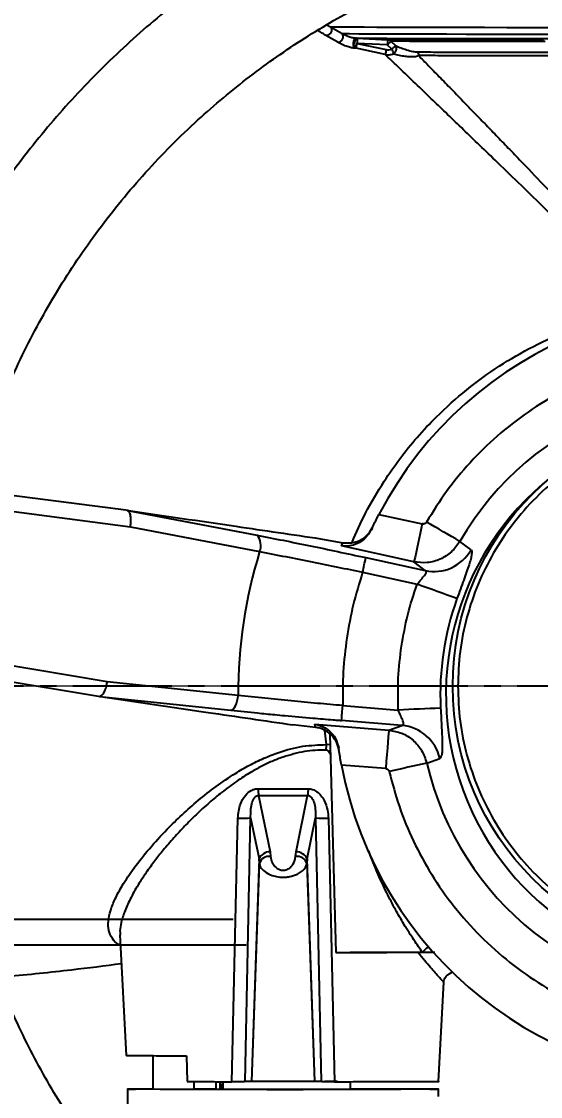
# Model space of a CAD drawing. Header units: millimetres. Extents: x 2063 to 4500, y 825 to 2548.
# Drawn here: x 3079 to 3179.2, y 1269.4 to 1477 of the extents above; entities that cross this region are included whole.
import ezdxf

# ---------------------------------------------------------------- set-up
doc = ezdxf.new("R2010")
doc.units = ezdxf.units.MM
doc.linetypes.add('CENTER2', pattern=[28.575, 19.05, -3.175, 3.175, -3.175])
doc.layers.add('2细线层', color=4, linetype='Continuous', lineweight=35)
doc.layers.add('AM_5', color=3, linetype='Continuous', lineweight=25)
doc.styles.add('SLDTEXTSTYLE1', font='txt.shx', dxfattribs={"width": 0.7, "bigfont": 'gbcbig.shx'})
doc.dimstyles.new('SLDDIMSTYLE12$0', dxfattribs={"dimtxt": 12, "dimasz": 10, "dimexe": 0, "dimexo": 0.0625, "dimgap": 0.875, "dimtad": 1, "dimdec": 1, "dimlfac": 1.8, "dimrnd": 1e-09, "dimzin": 12, "dimdsep": 46, "dimtxsty": 'SLDTEXTSTYLE1', "dimcen": 0.09, "dimdle": 8.16, "dimclrd": 3, "dimclre": 3, "dimadec": 0, "dimazin": 3, "dimtfac": 1, "dimtdec": 1, "dimtofl": 0, "dimtmove": 0, "dimatfit": 3, "dimfxl": 0, "dimfrac": 2, "dimtolj": 1, "dimlwd": 5, "dimlwe": 5, "dimarcsym": 0})

# ---------------------------------------------------------------- blocks, each defined once
blk = doc.blocks.new('*U44')
at = {"layer": '2细线层', "color": 0, "linetype": 'CENTER2', "lineweight": -3, "transparency": 16777216}
blk.add_line((0, 21), (0, 353.69), dxfattribs=at)
blk = doc.blocks.new('*D70')
at = {"layer": 'AM_5', "color": 3, "lineweight": 5, "transparency": 16777216}
blk.add_line((3214.74, 1348.16), (3214.74, 1165.07), dxfattribs=at)
at = {"layer": 'AM_5', "color": 3, "linetype": 'Continuous', "lineweight": 5, "transparency": 16777216}
for p, q in [((3037.5, 1274.37), (3037.5, 1165.07)), ((3204.74, 1165.07), (3047.5, 1165.07))]:
    blk.add_line(p, q, dxfattribs=at)
at = {"layer": 'AM_5', "color": 3, "transparency": 16777216}
for points in [[(3047.5, 1166.73), (3047.5, 1163.4), (3037.5, 1165.07)], [(3204.74, 1166.73), (3204.74, 1163.4), (3214.74, 1165.07)]]:
    blk.add_solid(points, dxfattribs=at)
at = {"layer": 'Defpoints', "color": 0, "transparency": 16777216}
for p in [(3214.74, 1348.23), (3037.5, 1274.43), (3037.5, 1165.07)]:
    blk.add_point(p, dxfattribs=at)
at = {"layer": 'AM_5', "color": 0, "transparency": 16777216, "insert": (3126.12, 1171.94), "char_height": 12, "attachment_point": 5, "rotation": 360, "style": 'SLDTEXTSTYLE1'}
blk.add_mtext('\\A1;178', dxfattribs=at)
blk = doc.blocks.new('*D51')
at = {"layer": 'AM_5', "color": 3, "linetype": 'Continuous', "lineweight": 5, "transparency": 16777216}
for p, q in [((3214.66, 1348.67), (2890.28, 1348.67)), ((2890.28, 1241.22), (2890.28, 1338.67))]:
    blk.add_line(p, q, dxfattribs=at)
at = {"layer": 'AM_5', "color": 3, "lineweight": 5, "transparency": 16777216}
blk.add_line((2921.52, 1231.22), (2890.28, 1231.22), dxfattribs=at)
at = {"layer": 'AM_5', "color": 3, "transparency": 16777216}
for points in [[(2888.61, 1338.67), (2891.94, 1338.67), (2890.28, 1348.67)], [(2888.61, 1241.22), (2891.94, 1241.22), (2890.28, 1231.22)]]:
    blk.add_solid(points, dxfattribs=at)
at = {"layer": 'Defpoints', "color": 0, "transparency": 16777216}
for p in [(2890.28, 1348.67), (3214.72, 1348.67), (2921.59, 1231.22)]:
    blk.add_point(p, dxfattribs=at)
at = {"layer": 'AM_5', "color": 0, "transparency": 16777216, "insert": (2883.4, 1289.94), "char_height": 12, "attachment_point": 5, "rotation": 90, "style": 'SLDTEXTSTYLE1'}
blk.add_mtext('\\A1;115', dxfattribs=at)

msp = doc.modelspace()

# ---------------------------------------------------------------- linework, layer by layer
at = {"color": 7, "linetype": 'Continuous', "lineweight": 25}
for p, q in [((3137.913, 1476.415), (3138.618, 1476.024)), ((3140.046, 1473.041), (3137.734, 1474.347)), ((3138.618, 1476.024), (3140.925, 1474.707)), ((3143.585, 1473.828), (3143.817, 1473.815)), ((3149.609, 1472.525), (3143.767, 1472.818)), ((3143.767, 1472.818), (3149.397, 1471.625)), ((3143.817, 1473.815), (3149.658, 1473.521)), ((3150.495, 1471.68), (3149.609, 1472.525)), ((3150.283, 1473.23), (3151.169, 1472.385)), ((3143.569, 1471.863), (3143.338, 1471.877)), ((3149.191, 1470.673), (3143.569, 1471.863)), ((3099.646, 1382.607), (3074.061, 1385.907)), ((3066.193, 1383.867), (3100.025, 1379.465)), ((3099.443, 1382.622), (3124.467, 1377.826)), ((3147.995, 1381.846), (3156.36, 1380.01)), ((3100.025, 1379.465), (3124.969, 1374.657)), ((3146.143, 1378.342), (3146.701, 1379.256)), ((3146.701, 1379.256), (3146.541, 1378.901)), ((3136.724, 1377.16), (3141.042, 1376.369)), ((3165.764, 1374.981), (3163.607, 1376.632)), ((3140.766, 1375.754), (3141.042, 1376.369)), ((3154.755, 1372.683), (3140.766, 1375.754)), ((3145.467, 1373.496), (3156.896, 1370.987)), ((3156.896, 1370.987), (3154.755, 1372.683)), ((3144.848, 1370.672), (3155.356, 1368.365)), ((3095.556, 1349.545), (3061.904, 1355.158)), ((3068.838, 1350.935), (3094.277, 1346.662)), ((3120.824, 1346.901), (3095.556, 1349.545)), ((3162.221, 1348.808), (3162.221, 1348.8)), ((3094.079, 1346.705), (3119.419, 1344.027)), ((3141.002, 1344.921), (3151.726, 1344.057)), ((3135.716, 1340.721), (3131.356, 1341.215)), ((3135.625, 1341.345), (3149.903, 1340.194)), ((3135.716, 1340.721), (3135.625, 1341.345)), ((3152.434, 1341.11), (3140.771, 1342.051)), ((3137.861, 1337.383), (3137.535, 1340.093)), ((3138.541, 1339.401), (3139.645, 1297.237)), ((3149.903, 1340.194), (3152.434, 1341.11)), ((3138.595, 1337.366), (3137.861, 1337.383)), ((3140.286, 1336.315), (3140.02, 1337.352)), ((3149.301, 1332.748), (3140.763, 1333.436)), ((3157.215, 1333.833), (3159.748, 1334.702)), ((3124.765, 1327.57), (3126.98, 1316.67)), ((3132.011, 1316.67), (3134.226, 1327.57)), ((3119.572, 1272.291), (3120.758, 1323.212)), ((3122.173, 1272.294), (3123.232, 1323.25)), ((3123.232, 1323.25), (3124.874, 1315.323)), ((3134.118, 1315.323), (3135.759, 1323.25)), ((3135.759, 1323.25), (3136.818, 1272.294)), ((3138.233, 1323.212), (3139.419, 1272.291)), ((3126.98, 1316.67), (3127.085, 1315.783)), ((3131.907, 1315.783), (3132.011, 1316.67)), ((3124.874, 1315.323), (3123.384, 1272.305)), ((3123.463, 1272.306), (3124.924, 1314.436)), ((3124.924, 1314.436), (3124.874, 1315.323)), ((3134.118, 1315.323), (3134.067, 1314.436)), ((3134.067, 1314.436), (3135.529, 1272.306)), ((3135.607, 1272.305), (3134.118, 1315.323)), ((3070.546, 1303.666), (3119.853, 1303.666)), ((3098.014, 1300.632), (3099.234, 1277.352)), ((3159.496, 1272.352), (3160.499, 1291.497)), ((3104.348, 1277.439), (3104.348, 1270.839)), ((3110.838, 1277.301), (3110.988, 1272.301)), ((3099.496, 1270.852), (3099.496, 1266.597)), ((3112.348, 1270.839), (3112.348, 1272.299)), ((3116.496, 1272.352), (3116.496, 1270.852)), ((3116.496, 1270.852), (3116.555, 1270.849)), ((3116.555, 1270.849), (3116.555, 1272.349)), ((3117.271, 1272.35), (3117.271, 1270.839)), ((3117.864, 1272.339), (3117.864, 1270.839)), ((3123.384, 1272.305), (3122.173, 1272.294)), ((3123.463, 1272.306), (3123.384, 1272.305)), ((3135.607, 1272.305), (3135.529, 1272.306)), ((3136.818, 1272.294), (3135.607, 1272.305)), ((3140.013, 1272.352), (3137.568, 1272.351)), ((3142.496, 1270.852), (3142.496, 1272.352)), ((3159.496, 1269.429), (3159.496, 1270.852))]:
    msp.add_line(p, q, dxfattribs=at)
at = {"color": 8, "linetype": 'Continuous', "lineweight": 25}
msp.add_line((3122.39, 1298.666), (3072.149, 1298.666), dxfattribs=at)
at = {"color": 7, "linetype": 'Continuous', "lineweight": 25, "flags": 128}
for points in [[(3138.618, 1476.024), (3139.733, 1476.013), (3141.195, 1476.002), (3142.997, 1475.992), (3145.13, 1475.982), (3147.586, 1475.972), (3150.352, 1475.962), (3153.416, 1475.953), (3156.763, 1475.944), (3160.378, 1475.936), (3164.244, 1475.929), (3168.343, 1475.922), (3172.657, 1475.915), (3177.165, 1475.909), (3181.845, 1475.904)], [(3140.925, 1474.707), (3142.34, 1474.697), (3144.089, 1474.687), (3146.163, 1474.676), (3148.555, 1474.667), (3151.251, 1474.657), (3154.24, 1474.648), (3157.508, 1474.64), (3161.04, 1474.632), (3164.819, 1474.624), (3168.828, 1474.617), (3173.049, 1474.611), (3177.461, 1474.605), (3182.045, 1474.6)], [(3143.817, 1473.815), (3143.724, 1473.801), (3143.632, 1473.757), (3143.544, 1473.683), (3143.464, 1473.582), (3143.393, 1473.456), (3143.334, 1473.31), (3143.288, 1473.148), (3143.258, 1472.976)], [(3143.585, 1473.828), (3145.213, 1473.817), (3147.185, 1473.807), (3149.491, 1473.797), (3152.119, 1473.788), (3155.057, 1473.778), (3158.29, 1473.77), (3161.802, 1473.761), (3165.576, 1473.754), (3169.592, 1473.747), (3173.831, 1473.74), (3178.272, 1473.734), (3182.893, 1473.729)], [(3149.658, 1473.521), (3151.32, 1473.512), (3153.316, 1473.502), (3155.636, 1473.493), (3158.268, 1473.484), (3161.197, 1473.475), (3164.409, 1473.467), (3167.886, 1473.459), (3171.61, 1473.452), (3175.561, 1473.446), (3179.718, 1473.44)], [(3180.053, 1473.15), (3175.936, 1473.156), (3172.023, 1473.162), (3168.335, 1473.169), (3164.891, 1473.176), (3161.71, 1473.184), (3158.809, 1473.193), (3156.203, 1473.202), (3153.905, 1473.211), (3151.928, 1473.221), (3150.283, 1473.23)], [(3119.419, 1344.027), (3119.65, 1344.092), (3119.881, 1344.263), (3120.104, 1344.532), (3120.31, 1344.889), (3120.491, 1345.322), (3120.64, 1345.814), (3120.752, 1346.347), (3120.824, 1346.901)], [(3149.903, 1340.194), (3149.885, 1339.98), (3149.847, 1339.508), (3149.789, 1338.795), (3149.714, 1337.867), (3149.624, 1336.756), (3149.523, 1335.502), (3149.414, 1334.15), (3149.301, 1332.748)], [(3124.679, 1328.878), (3125.878, 1328.878), (3127.081, 1328.877), (3128.287, 1328.877), (3129.495, 1328.877), (3130.704, 1328.877), (3131.91, 1328.877), (3133.113, 1328.878), (3134.312, 1328.878)], [(3124.765, 1327.57), (3125.942, 1327.569), (3127.124, 1327.569), (3128.309, 1327.569), (3129.495, 1327.569), (3130.682, 1327.569), (3131.867, 1327.569), (3133.049, 1327.569), (3134.226, 1327.57)], [(3142.496, 1270.909), (3143.324, 1270.908), (3146.122, 1270.905), (3148.724, 1270.901), (3151.101, 1270.896), (3153.225, 1270.891), (3155.07, 1270.885), (3156.616, 1270.879), (3157.844, 1270.873), (3158.739, 1270.866), (3159.291, 1270.859), (3159.495, 1270.852), (3159.346, 1270.845), (3158.848, 1270.838), (3158.005, 1270.832), (3156.828, 1270.825), (3155.331, 1270.819), (3153.53, 1270.813), (3151.448, 1270.808), (3149.109, 1270.803), (3146.54, 1270.799), (3143.77, 1270.795), (3140.834, 1270.792), (3137.764, 1270.79), (3134.598, 1270.788), (3131.372, 1270.788), (3128.124, 1270.787), (3124.892, 1270.788), (3121.713, 1270.79), (3118.626, 1270.792), (3115.667, 1270.795), (3112.87, 1270.798), (3110.267, 1270.802), (3107.89, 1270.807), (3105.767, 1270.812), (3103.921, 1270.818), (3102.375, 1270.824), (3101.148, 1270.831), (3100.252, 1270.837), (3099.7, 1270.844), (3099.497, 1270.851), (3099.645, 1270.858), (3100.144, 1270.865), (3100.986, 1270.872), (3102.163, 1270.878), (3103.661, 1270.884), (3104.348, 1270.887)], [(3112.348, 1270.904), (3112.452, 1270.904), (3115.221, 1270.908), (3116.496, 1270.909)], [(3116.555, 1270.849), (3115.986, 1270.848), (3115.61, 1270.846), (3115.462, 1270.845), (3115.557, 1270.843), (3115.887, 1270.842), (3116.418, 1270.84), (3117.099, 1270.839), (3117.864, 1270.839)], [(3128.915, 1270.812), (3127.875, 1270.811), (3127.052, 1270.809), (3126.535, 1270.807), (3126.381, 1270.804), (3126.606, 1270.802), (3127.186, 1270.8), (3128.057, 1270.798), (3129.127, 1270.797), (3130.277, 1270.797), (3131.385, 1270.798), (3132.329, 1270.799), (3133.008, 1270.801), (3133.348, 1270.804), (3133.312, 1270.806), (3132.904, 1270.808), (3132.168, 1270.81), (3131.185, 1270.811), (3130.059, 1270.812), (3128.915, 1270.812)], [(3142.496, 1270.854), (3143.005, 1270.855), (3143.382, 1270.857), (3143.529, 1270.858), (3143.434, 1270.86), (3143.105, 1270.862), (3142.574, 1270.863), (3142.496, 1270.863)], [(3147.773, 1270.836), (3146.732, 1270.835), (3145.909, 1270.833), (3145.393, 1270.831), (3145.239, 1270.829), (3145.464, 1270.826), (3146.044, 1270.824), (3146.915, 1270.822), (3147.984, 1270.821), (3149.135, 1270.821), (3150.243, 1270.822), (3151.187, 1270.823), (3151.866, 1270.825), (3152.206, 1270.828), (3152.17, 1270.83), (3151.762, 1270.833), (3151.026, 1270.834), (3150.042, 1270.836), (3148.917, 1270.836), (3147.773, 1270.836)]]:
    msp.add_lwpolyline(points, dxfattribs=at)
at = {"color": 7, "linetype": 'Continuous', "lineweight": 25}
msp.add_circle((3214.721, 1348.666), 52.5, dxfattribs=at)
for centre, radius, start, end in [((3140.035, 1474.112), 1.071, 270.60321, 33.8212), ((3144.423, 1472.702), 1.197, 166.77793, 224.49537), ((3149.604, 1472.59), 0.933, 43.34923, 86.65686), ((4019.692, 1282.819), 890.541, 167.759661, 167.822332), ((3214.495, 1347.166), 75, 70.55137, 152.45778), ((3214.496, 1347.155), 58.81, 73.09221, 149.91815), ((3214.495, 1347.075), 53.574, 128.26934, 351.50515), ((7816.388, 355.541), 4771.31, 167.60122, 167.691294), ((2476.359, 201.979), 1360.927, 59.669618, 59.98259), ((3122.135, 1375.832), 3.068, 337.4808, 40.53113), ((3214.495, 1347.098), 93.672, 162.88971, 180.12059), ((3158.578, 1379.094), 8.28, 258.27823, 330.21456), ((1350.622, 1765.538), 1837.163, 347.588415, 347.678588), ((2690.965, 71.469), 1377.533, 69.958184, 70.298612), ((3214.495, 1347.092), 54.664, 160.22854, 182.782), ((-1790.417, 1740.965), 4947.297, 355.375054, 355.408407), ((3216.309, 49.684), 1295.983, 92.494846, 92.856436), ((3151.679, 1332.87), 8.275, 12.79006, 84.76479), ((3214.495, 1347.166), 75, 190.54851, 272.46086), ((3424.63, 157.954), 1205.904, 102.812128, 103.164856), ((3214.496, 1347.155), 58.809, 193.09228, 269.91829), ((3134.704, 1328.874), 10.025, 179.97591, 187.47448), ((3121.748, 1339.357), 16.174, 266.49111, 275.26667), ((3137.243, 1339.356), 16.174, 264.73329, 273.50893), ((3126.924, 1314.436), 2.234, 88.57245, 156.60531), ((3132.067, 1314.436), 2.234, 23.39428, 91.42772), ((3126.77, 1313.882), 1.927, 80.59454, 163.29737), ((3132.221, 1313.882), 1.927, 16.70211, 99.40565), ((3128.737, 4133.876), 2863.057, 269.782405, 270.275337)]:
    msp.add_arc(centre, radius, start, end, dxfattribs=at)
for points, knots in [([(3214.929, 1517.398), (3212.368, 1517.373), (3208.788, 1517.338), (3203.519, 1517.059), (3199.054, 1516.724), (3193.738, 1516.158), (3188.169, 1515.385), (3182.356, 1514.375), (3176.384, 1513.119), (3170.308, 1511.608), (3164.17, 1509.837), (3158.005, 1507.803), (3151.842, 1505.504), (3145.705, 1502.939), (3139.617, 1500.108), (3133.597, 1497.014), (3127.664, 1493.66), (3121.835, 1490.048), (3116.125, 1486.182), (3110.55, 1482.068), (3105.123, 1477.711), (3099.857, 1473.116), (3094.766, 1468.292), (3089.861, 1463.244), (3085.154, 1457.981), (3080.656, 1452.511), (3076.378, 1446.843), (3072.329, 1440.986), (3068.52, 1434.949), (3064.958, 1428.743), (3061.653, 1422.379), (3058.612, 1415.866), (3055.843, 1409.217), (3053.352, 1402.443), (3051.147, 1395.555), (3049.232, 1388.566), (3047.614, 1381.489), (3046.296, 1374.335), (3045.283, 1367.118), (3044.579, 1359.851), (3044.186, 1352.547), (3044.107, 1345.219), (3044.344, 1337.881), (3044.898, 1330.546), (3045.77, 1323.228), (3046.96, 1315.941), (3048.469, 1308.699), (3050.294, 1301.514), (3052.434, 1294.401), (3054.888, 1287.374), (3057.653, 1280.445), (3060.725, 1273.629), (3064.103, 1266.938), (3067.78, 1260.386), (3071.754, 1253.986), (3076.019, 1247.751), (3080.57, 1241.693), (3085.402, 1235.824), (3090.509, 1230.158), (3095.886, 1224.705), (3101.332, 1219.658), (3106.806, 1215.006), (3112.264, 1210.736), (3117.889, 1206.694), (3123.67, 1202.885), (3129.598, 1199.317), (3135.66, 1195.995), (3141.846, 1192.925), (3148.143, 1190.112), (3154.536, 1187.56), (3161.011, 1185.274), (3167.549, 1183.257), (3174.124, 1181.515), (3180.697, 1180.05), (3187.191, 1178.868), (3193.48, 1177.971), (3199.004, 1177.388), (3203.887, 1177.02), (3208.711, 1176.78), (3214.685, 1176.663), (3220.202, 1176.774), (3225.471, 1177.045), (3229.936, 1177.383), (3235.252, 1177.948), (3240.821, 1178.721), (3246.634, 1179.731), (3252.605, 1180.987), (3258.681, 1182.498), (3264.819, 1184.269), (3270.985, 1186.303), (3277.148, 1188.602), (3283.285, 1191.168), (3289.373, 1193.998), (3295.393, 1197.092), (3301.325, 1200.446), (3307.155, 1204.059), (3312.864, 1207.924), (3318.44, 1212.038), (3323.867, 1216.396), (3329.133, 1220.99), (3334.224, 1225.814), (3339.129, 1230.862), (3343.836, 1236.125), (3348.334, 1241.595), (3352.612, 1247.263), (3356.661, 1253.12), (3360.47, 1259.157), (3364.032, 1265.363), (3367.337, 1271.728), (3370.38, 1278.24), (3373.141, 1284.891), (3375.479, 1291.173), (3376.757, 1295.278), (3377.32, 1297.087)], [0, 0, 0, 0, 0.01020738, 0.01427401, 0.02103699, 0.02805607, 0.03558666, 0.0434511, 0.05157826, 0.05991132, 0.06840986, 0.07704394, 0.08579098, 0.09463359, 0.10355821, 0.11255405, 0.12161242, 0.13072624, 0.1398897, 0.14909794, 0.15834689, 0.16763314, 0.17695375, 0.18630622, 0.19568842, 0.20509849, 0.21453484, 0.22399606, 0.23348097, 0.24298851, 0.25251779, 0.26206801, 0.27163852, 0.28122873, 0.29083816, 0.30046642, 0.31011319, 0.31977821, 0.32946132, 0.33916239, 0.34888138, 0.35861831, 0.36837328, 0.37814642, 0.38793798, 0.39774825, 0.40757761, 0.41742653, 0.42729557, 0.4371854, 0.4470968, 0.45703069, 0.46698816, 0.47697044, 0.48697902, 0.49701559, 0.50708218, 0.51718117, 0.52731537, 0.53748817, 0.54770366, 0.5569145, 0.56612256, 0.57532659, 0.5845258, 0.59371913, 0.60290519, 0.61208206, 0.62124705, 0.63039624, 0.63952364, 0.64861966, 0.65766788, 0.66663751, 0.67546331, 0.68397889, 0.69196332, 0.69760555, 0.70350123, 0.71121989, 0.72142727, 0.72549391, 0.73225688, 0.73927596, 0.74680655, 0.754671, 0.76279816, 0.77113122, 0.77962976, 0.78826384, 0.79701087, 0.80585349, 0.81477811, 0.82377394, 0.83283231, 0.84194614, 0.85110959, 0.86031783, 0.86956679, 0.87885303, 0.88817364, 0.89752611, 0.90690831, 0.91631839, 0.92575473, 0.93521596, 0.94470086, 0.95420841, 0.96373768, 0.97328791, 0.98285841, 0.99244862, 1, 1, 1, 1]), ([(3070.198, 1389.126), (3070.499, 1390.188), (3071.435, 1393.492), (3073.342, 1398.944), (3075.901, 1405.471), (3078.785, 1411.883), (3081.971, 1418.171), (3085.459, 1424.319), (3089.243, 1430.315), (3093.32, 1436.144), (3097.683, 1441.793), (3102.327, 1447.249), (3107.246, 1452.498), (3112.255, 1457.355), (3117.31, 1461.826), (3122.368, 1465.925), (3127.596, 1469.798), (3132.984, 1473.44), (3138.52, 1476.843), (3144.192, 1480.001), (3149.989, 1482.909), (3155.897, 1485.559), (3161.901, 1487.948), (3167.983, 1490.071), (3174.123, 1491.923), (3180.29, 1493.501), (3186.434, 1494.8), (3192.443, 1495.812), (3198.01, 1496.523), (3202.856, 1496.969), (3207.325, 1497.246), (3211.23, 1497.384), (3213.829, 1497.394), (3214.878, 1497.398)], [0, 0, 0, 0, 0.0170783, 0.0531439, 0.089298, 0.1255445, 0.1618882, 0.1983346, 0.2348901, 0.2715626, 0.3083611, 0.3452967, 0.3823824, 0.4196345, 0.4532144, 0.4867833, 0.5203362, 0.5538698, 0.5873798, 0.6208602, 0.654303, 0.6876965, 0.7210233, 0.7542563, 0.7873511, 0.8202281, 0.8527303, 0.8844984, 0.9144909, 0.939551, 0.9597807, 0.9837802, 1, 1, 1, 1]), ([(3137.734, 1474.347), (3137.413, 1474.541), (3136.736, 1474.949), (3136.378, 1475.216), (3136.19, 1475.356)], [0, 0, 0, 0, 0.4730459, 1, 1, 1, 1]), ([(3138.618, 1476.024), (3138.677, 1475.944), (3138.795, 1475.783), (3138.858, 1475.477), (3138.833, 1475.175), (3138.73, 1474.899), (3138.561, 1474.658), (3138.325, 1474.465), (3138.035, 1474.342), (3137.834, 1474.345), (3137.734, 1474.347)], [0, 0, 0, 0, 0.1309063, 0.2619929, 0.3866448, 0.5, 0.6133552, 0.7380071, 0.8690937, 1, 1, 1, 1]), ([(3140.925, 1474.707), (3141.249, 1474.552), (3141.729, 1474.322), (3142.523, 1474.04), (3142.966, 1473.925), (3143.191, 1473.877), (3143.406, 1473.842), (3143.525, 1473.833), (3143.585, 1473.828)], [0, 0, 0, 0, 0.5236381, 0.7728513, 0.8382965, 0.8951254, 0.9473597, 1, 1, 1, 1]), ([(3143.338, 1471.877), (3143.229, 1471.887), (3143.005, 1471.906), (3142.651, 1471.974), (3142.264, 1472.073), (3141.672, 1472.262), (3140.85, 1472.606), (3140.345, 1472.879), (3140.046, 1473.041)], [0, 0, 0, 0, 0.08106844, 0.16606206, 0.23660461, 0.35363947, 0.61813142, 1, 1, 1, 1]), ([(3143.585, 1473.828), (3143.519, 1473.816), (3143.388, 1473.793), (3143.213, 1473.589), (3143.088, 1473.309), (3143.021, 1472.992), (3143.006, 1472.659), (3143.052, 1472.325), (3143.165, 1472.03), (3143.28, 1471.928), (3143.338, 1471.877)], [0, 0, 0, 0, 0.1314004, 0.2639809, 0.3888882, 0.4999598, 0.6110823, 0.7360266, 0.8686184, 1, 1, 1, 1]), ([(3143.569, 1471.863), (3143.576, 1471.898), (3143.591, 1471.969), (3143.639, 1472.2), (3143.7, 1472.495), (3143.745, 1472.713), (3143.767, 1472.818)], [0, 0, 0, 0, 0.24287013, 0.50000283, 0.76025324, 1, 1, 1, 1]), ([(3143.817, 1473.815), (3143.816, 1473.8), (3143.815, 1473.777), (3143.809, 1473.652), (3143.802, 1473.521), (3143.794, 1473.362), (3143.782, 1473.131), (3143.773, 1472.943), (3143.767, 1472.818)], [0, 0, 0, 0, 0.23965822, 0.36849094, 0.50000227, 0.63793753, 0.76034178, 1, 1, 1, 1]), ([(3149.658, 1473.521), (3149.658, 1473.507), (3149.657, 1473.484), (3149.65, 1473.359), (3149.642, 1473.191), (3149.628, 1472.911), (3149.615, 1472.653), (3149.609, 1472.525)], [0, 0, 0, 0, 0.2399429, 0.3689253, 0.5005939, 0.7534844, 1, 1, 1, 1]), ([(3149.609, 1472.525), (3149.684, 1472.604), (3149.84, 1472.768), (3150.049, 1472.987), (3150.212, 1473.157), (3150.26, 1473.206), (3150.283, 1473.23)], [0, 0, 0, 0, 0.2426762, 0.5000001, 0.7573239, 1, 1, 1, 1]), ([(3151.169, 1472.385), (3151.145, 1472.361), (3151.097, 1472.311), (3150.939, 1472.145), (3150.733, 1471.929), (3150.577, 1471.766), (3150.495, 1471.68)], [0, 0, 0, 0, 0.2433983, 0.4999008, 0.7381386, 1, 1, 1, 1]), ([(3151.169, 1472.385), (3151.544, 1472.231), (3152.255, 1471.94), (3153.382, 1471.559), (3154.452, 1471.253), (3155.103, 1471.192), (3155.388, 1471.166)], [0, 0, 0, 0, 0.2648616, 0.5022105, 0.7825406, 1, 1, 1, 1]), ([(3149.191, 1470.673), (3149.442, 1470.641), (3149.984, 1470.573), (3150.512, 1470.723), (3150.794, 1470.803)], [0, 0, 0, 0, 0.4646839, 1, 1, 1, 1]), ([(3199.38, 1421.666), (3197.873, 1423.193), (3194.478, 1426.631), (3189.511, 1431.575), (3184.399, 1436.621), (3179.608, 1441.317), (3174.895, 1445.911), (3170.722, 1449.961), (3167.081, 1453.483), (3163.881, 1456.571), (3160.886, 1459.455), (3157.716, 1462.502), (3154.562, 1465.528), (3151.518, 1468.445), (3149.964, 1469.932), (3149.191, 1470.673)], [0, 0, 0, 0, 0.0757261, 0.1705564, 0.2505295, 0.3365418, 0.4190948, 0.5009329, 0.5653066, 0.6262108, 0.6902275, 0.7512636, 0.8351247, 0.9178678, 1, 1, 1, 1]), ([(3149.397, 1471.625), (3149.57, 1471.597), (3149.94, 1471.54), (3150.303, 1471.631), (3150.495, 1471.68)], [0, 0, 0, 0, 0.4698026, 1, 1, 1, 1]), ([(3150.495, 1471.68), (3150.528, 1471.585), (3150.591, 1471.4), (3150.677, 1471.145), (3150.75, 1470.932), (3150.78, 1470.846), (3150.794, 1470.803)], [0, 0, 0, 0, 0.2556808, 0.4940225, 0.7511304, 1, 1, 1, 1]), ([(3150.794, 1470.803), (3151.153, 1470.708), (3151.892, 1470.512), (3152.956, 1470.347), (3153.836, 1470.254), (3154.583, 1470.254), (3155.173, 1470.307), (3155.514, 1470.415), (3155.653, 1470.459)], [0, 0, 0, 0, 0.2114825, 0.4353578, 0.6177492, 0.7418177, 0.8952972, 1, 1, 1, 1]), ([(3155.388, 1471.166), (3156.753, 1471.16), (3159.483, 1471.149), (3164.89, 1471.134), (3171.137, 1471.12), (3178.209, 1471.109), (3185.947, 1471.099), (3194.215, 1471.092), (3202.859, 1471.087), (3211.718, 1471.085), (3220.629, 1471.086), (3229.426, 1471.089), (3237.947, 1471.095), (3246.032, 1471.103), (3253.538, 1471.113), (3260.301, 1471.125), (3266.291, 1471.139), (3269.458, 1471.15), (3271.041, 1471.155)], [0, 0, 0, 0, 0.0625, 0.125, 0.1875, 0.25, 0.3125001, 0.3750001, 0.4375001, 0.5000001, 0.5625001, 0.6250001, 0.6875001, 0.75, 0.8125, 0.875, 0.9375, 1, 1, 1, 1]), ([(3155.653, 1470.459), (3156.259, 1469.837), (3157.492, 1468.572), (3159.618, 1466.388), (3161.979, 1463.959), (3164.321, 1461.546), (3166.569, 1459.225), (3168.674, 1457.048), (3170.909, 1454.733), (3173.272, 1452.28), (3176.407, 1449.018), (3180.432, 1444.813), (3185.376, 1439.618), (3190.5, 1434.186), (3195.678, 1428.649), (3199.132, 1424.882), (3200.859, 1422.999)], [0, 0, 0, 0, 0.0587619, 0.1195893, 0.1826048, 0.2479184, 0.2950662, 0.3436664, 0.3937468, 0.445333, 0.4984481, 0.5944053, 0.6958661, 0.7979742, 0.8989913, 1, 1, 1, 1]), ([(3148.987, 1388.251), (3149.977, 1389.711), (3151.977, 1392.661), (3155.367, 1396.802), (3159.622, 1401.346), (3164.869, 1406.031), (3171.149, 1410.577), (3177.785, 1414.432), (3184.725, 1417.577), (3191.921, 1420.075), (3196.891, 1421.136), (3199.38, 1421.666)], [0, 0, 0, 0, 0.0810679, 0.1637641, 0.2484006, 0.3731554, 0.4979796, 0.6226942, 0.7483588, 0.8739858, 1, 1, 1, 1]), ([(3233.759, 1410.542), (3231.495, 1411.155), (3226.917, 1412.395), (3219.771, 1413.319), (3212.404, 1413.514), (3204.915, 1412.855), (3197.443, 1411.325), (3190.16, 1408.932), (3183.202, 1405.714), (3176.694, 1401.736), (3170.769, 1397.109), (3165.515, 1391.941), (3160.92, 1386.391), (3158.418, 1382.361), (3157.18, 1380.369)], [0, 0, 0, 0, 0.079193, 0.1601594, 0.2427828, 0.3278545, 0.4136411, 0.5, 0.5863536, 0.6721403, 0.7572171, 0.8398354, 0.9208043, 1, 1, 1, 1]), ([(3142.793, 1376.437), (3143.62, 1378.342), (3145.4, 1382.437), (3147.737, 1386.225), (3148.987, 1388.251)], [0, 0, 0, 0, 0.46501253, 1, 1, 1, 1]), ([(3099.443, 1382.622), (3099.438, 1382.624), (3099.424, 1382.63), (3099.441, 1382.633), (3099.511, 1382.627), (3099.594, 1382.615), (3099.646, 1382.607)], [0, 0, 0, 0, 0.1147934, 0.2642503, 0.5426543, 1, 1, 1, 1]), ([(3100.025, 1379.465), (3100.032, 1379.503), (3100.051, 1379.612), (3100.105, 1379.98), (3100.159, 1380.675), (3100.104, 1381.425), (3099.963, 1381.967), (3099.773, 1382.401), (3099.573, 1382.535), (3099.443, 1382.622)], [0, 0, 0, 0, 0.0260714, 0.0753362, 0.2510277, 0.500322, 0.6321631, 0.7609986, 1, 1, 1, 1]), ([(3099.646, 1382.607), (3106.547, 1381.594), (3118.871, 1379.783), (3131.269, 1377.962), (3136.724, 1377.16)], [0, 0, 0, 0, 0.5600003, 1, 1, 1, 1]), ([(3146.541, 1378.901), (3146.901, 1379.657), (3147.363, 1380.626), (3147.881, 1381.627), (3147.995, 1381.846)], [0, 0, 0, 0, 0.7807887, 1, 1, 1, 1]), ([(3146.541, 1378.901), (3146.169, 1378.306), (3145.427, 1377.116), (3143.882, 1376.165), (3142.306, 1375.663), (3141.279, 1375.724), (3140.766, 1375.754)], [0, 0, 0, 0, 0.2499495, 0.4997482, 0.7494576, 1, 1, 1, 1]), ([(3157.18, 1380.369), (3157.134, 1380.303), (3157.041, 1380.172), (3156.833, 1380.045), (3156.598, 1379.98), (3156.439, 1380), (3156.36, 1380.01)], [0, 0, 0, 0, 0.25074157, 0.50062853, 0.74985024, 1, 1, 1, 1]), ([(3124.467, 1377.826), (3126.135, 1377.503), (3129.473, 1376.857), (3134.709, 1375.793), (3140.054, 1374.675), (3143.659, 1373.89), (3145.467, 1373.496)], [0, 0, 0, 0, 0.2492462, 0.4987214, 0.7485201, 1, 1, 1, 1]), ([(3141.042, 1376.369), (3141.795, 1376.327), (3143.19, 1376.25), (3145.015, 1377.105), (3145.82, 1377.987), (3146.143, 1378.342)], [0, 0, 0, 0, 0.413014, 0.7645313, 1, 1, 1, 1]), ([(3163.607, 1376.632), (3163.103, 1375.922), (3162.095, 1374.503), (3159.855, 1373.11), (3157.327, 1372.379), (3155.613, 1372.582), (3154.755, 1372.683)], [0, 0, 0, 0, 0.25036705, 0.50052482, 0.75010341, 1, 1, 1, 1]), ([(3124.969, 1374.657), (3126.647, 1374.341), (3129.94, 1373.719), (3135.013, 1372.714), (3139.974, 1371.703), (3143.246, 1371.011), (3144.848, 1370.672)], [0, 0, 0, 0, 0.2645644, 0.5194287, 0.7645782, 1, 1, 1, 1]), ([(3165.764, 1374.981), (3165.824, 1374.898), (3165.942, 1374.731), (3165.908, 1374.123), (3165.731, 1373.276), (3165.397, 1372.154), (3164.934, 1370.791), (3164.358, 1369.19), (3163.722, 1367.435), (3163.275, 1366.196), (3163.054, 1365.583)], [0, 0, 0, 0, 0.1262135, 0.2512855, 0.3774369, 0.5006266, 0.6257769, 0.7501083, 0.876543, 1, 1, 1, 1]), ([(3155.356, 1368.365), (3155.617, 1368.677), (3156.131, 1369.294), (3156.722, 1369.962), (3157.026, 1370.404), (3157.136, 1370.673), (3157.106, 1370.879), (3156.968, 1370.951), (3156.896, 1370.987)], [0, 0, 0, 0, 0.2616178, 0.5161546, 0.6376198, 0.7555299, 0.8740541, 1, 1, 1, 1]), ([(3094.079, 1346.705), (3094.228, 1346.749), (3094.459, 1346.817), (3094.767, 1347.174), (3095.06, 1347.649), (3095.331, 1348.349), (3095.482, 1349.029), (3095.538, 1349.396), (3095.551, 1349.506), (3095.556, 1349.545)], [0, 0, 0, 0, 0.2389954, 0.3678324, 0.4996781, 0.7489725, 0.9246806, 0.9739409, 1, 1, 1, 1]), ([(3214.112, 1196.709), (3211.712, 1196.746), (3208.353, 1196.798), (3203.411, 1197.102), (3199.221, 1197.459), (3194.234, 1198.05), (3189.013, 1198.85), (3183.567, 1199.887), (3177.979, 1201.171), (3172.3, 1202.71), (3166.571, 1204.508), (3160.828, 1206.568), (3155.097, 1208.892), (3149.405, 1211.48), (3143.773, 1214.33), (3138.222, 1217.44), (3132.769, 1220.806), (3127.431, 1224.426), (3122.225, 1228.292), (3117.166, 1232.401), (3112.268, 1236.745), (3107.545, 1241.318), (3103.009, 1246.111), (3098.673, 1251.117), (3094.549, 1256.326), (3090.646, 1261.73), (3086.977, 1267.317), (3083.551, 1273.078), (3080.376, 1279.002), (3077.463, 1285.077), (3074.818, 1291.292), (3072.45, 1297.634), (3070.365, 1304.091), (3068.57, 1310.65), (3067.07, 1317.299), (3065.872, 1324.023), (3064.975, 1330.808), (3064.4, 1337.642), (3064.125, 1343.709), (3064.177, 1347.493), (3064.198, 1348.986)], [0, 0, 0, 0, 0.0302952, 0.0423856, 0.0624901, 0.08336, 0.1057536, 0.1291426, 0.1533151, 0.1781023, 0.2033838, 0.2290707, 0.2550958, 0.2814075, 0.3079654, 0.3347376, 0.3616982, 0.3888263, 0.4161047, 0.4435189, 0.4710571, 0.4987089, 0.526466, 0.5543209, 0.5822674, 0.6103001, 0.6384144, 0.6666062, 0.6948723, 0.7232096, 0.7516156, 0.7800883, 0.8086258, 0.8372268, 0.86589, 0.8946146, 0.9234, 0.9522458, 0.9811519, 1, 1, 1, 1]), ([(3094.277, 1346.662), (3094.239, 1346.668), (3094.162, 1346.679), (3094.086, 1346.693), (3094.061, 1346.701), (3094.065, 1346.704), (3094.076, 1346.705), (3094.079, 1346.705)], [0, 0, 0, 0, 0.3325712, 0.6879646, 0.8313814, 0.949784, 1, 1, 1, 1]), ([(3094.277, 1346.662), (3101.179, 1345.648), (3113.503, 1343.838), (3125.901, 1342.016), (3131.356, 1341.215)], [0, 0, 0, 0, 0.5600002, 1, 1, 1, 1]), ([(3141.002, 1344.921), (3139.37, 1345.065), (3136.039, 1345.359), (3130.998, 1345.838), (3125.853, 1346.354), (3122.521, 1346.716), (3120.824, 1346.901)], [0, 0, 0, 0, 0.2354209, 0.48057, 0.7354347, 1, 1, 1, 1]), ([(3119.419, 1344.027), (3121.115, 1343.851), (3123.885, 1343.563), (3127.405, 1343.223), (3130.961, 1342.889), (3134.717, 1342.553), (3138.213, 1342.259), (3139.994, 1342.113), (3140.534, 1342.07), (3140.708, 1342.056), (3140.771, 1342.051)], [0, 0, 0, 0, 0.2501646, 0.4085572, 0.4987242, 0.7484853, 0.9263633, 0.9763214, 0.991455, 1, 1, 1, 1]), ([(3152.434, 1341.11), (3152.512, 1341.124), (3152.665, 1341.15), (3152.754, 1341.336), (3152.728, 1341.623), (3152.566, 1342.132), (3152.196, 1342.941), (3151.884, 1343.681), (3151.726, 1344.057)], [0, 0, 0, 0, 0.1251651, 0.2440023, 0.362149, 0.4834229, 0.7377951, 1, 1, 1, 1]), ([(3159.896, 1344.439), (3159.928, 1343.789), (3159.993, 1342.472), (3160.09, 1340.61), (3160.174, 1338.913), (3160.219, 1337.477), (3160.21, 1336.321), (3160.117, 1335.144), (3159.895, 1334.879), (3159.748, 1334.702)], [0, 0, 0, 0, 0.1235233, 0.2501507, 0.3747805, 0.5002123, 0.6235234, 0.7497125, 1, 1, 1, 1]), ([(3135.625, 1341.345), (3136.126, 1341.226), (3137.125, 1340.99), (3138.488, 1340.057), (3139.688, 1338.702), (3140.051, 1337.351), (3140.232, 1336.675)], [0, 0, 0, 0, 0.2505541, 0.5002593, 0.7500544, 1, 1, 1, 1]), ([(3140.02, 1337.352), (3139.777, 1337.852), (3139.293, 1338.848), (3138.051, 1339.941), (3136.819, 1340.54), (3136, 1340.674), (3135.716, 1340.721)], [0, 0, 0, 0, 0.270985, 0.540835, 0.8409557, 1, 1, 1, 1]), ([(3149.903, 1340.194), (3150.749, 1340.042), (3152.443, 1339.737), (3154.645, 1338.306), (3156.387, 1336.319), (3156.938, 1334.664), (3157.215, 1333.833)], [0, 0, 0, 0, 0.248705, 0.4981896, 0.7483774, 1, 1, 1, 1]), ([(3098.119, 1298.616), (3098.003, 1298.667), (3097.263, 1298.996), (3096.467, 1299.935), (3095.774, 1301.436), (3095.706, 1303.271), (3096.145, 1305.337), (3097.055, 1307.631), (3098.524, 1310.361), (3100.681, 1313.588), (3103.598, 1317.259), (3106.748, 1320.715), (3109.955, 1323.856), (3113.11, 1326.646), (3116.539, 1329.346), (3119.853, 1331.608), (3122.952, 1333.409), (3125.743, 1334.786), (3129.169, 1336.131), (3133.256, 1337.235), (3136.349, 1337.335), (3137.861, 1337.383)], [0, 0, 0, 0, 0.0100416, 0.064236, 0.1195298, 0.1741679, 0.228913, 0.2826087, 0.3380664, 0.4101543, 0.4835122, 0.5567196, 0.6114301, 0.6666193, 0.7218901, 0.7770202, 0.8146224, 0.8517607, 0.888283, 0.9454016, 1, 1, 1, 1]), ([(3137.861, 1337.383), (3137.833, 1337.222), (3137.777, 1336.9), (3137.756, 1336.526), (3137.746, 1336.34)], [0, 0, 0, 0, 0.4999997, 1, 1, 1, 1]), ([(3129.496, 1334.987), (3128.778, 1334.72), (3127.334, 1334.182), (3125.238, 1333.168), (3123.42, 1332.158), (3121.839, 1331.178), (3120.461, 1330.258), (3119.045, 1329.243), (3117.286, 1327.896), (3115.125, 1326.095), (3112.735, 1323.907), (3110.452, 1321.625), (3108.333, 1319.335), (3106.425, 1317.103), (3104.647, 1314.858), (3103.1, 1312.733), (3101.531, 1310.36), (3100.104, 1307.886), (3098.918, 1305.325), (3098.247, 1303.174), (3097.976, 1301.606), (3098.033, 1300.862), (3098.053, 1300.6)], [0, 0, 0, 0, 0.037187, 0.0748717, 0.1136171, 0.1395892, 0.1672232, 0.1965337, 0.2275321, 0.2802476, 0.3421573, 0.3993351, 0.456228, 0.5175532, 0.5703857, 0.6300845, 0.6846035, 0.7613765, 0.8365978, 0.9113004, 0.9687005, 1, 1, 1, 1]), ([(3137.746, 1336.34), (3136.361, 1336.305), (3133.582, 1336.236), (3130.861, 1335.405), (3129.496, 1334.987)], [0, 0, 0, 0, 0.4983256, 1, 1, 1, 1]), ([(3138.642, 1335.559), (3138.535, 1335.732), (3138.372, 1335.996), (3138.09, 1336.227), (3137.899, 1336.321), (3137.795, 1336.334), (3137.746, 1336.34)], [0, 0, 0, 0, 0.4865121, 0.7444072, 0.8791826, 1, 1, 1, 1]), ([(3140.763, 1333.436), (3140.609, 1334.308), (3140.412, 1335.425), (3140.265, 1336.45), (3140.232, 1336.675)], [0, 0, 0, 0, 0.78086058, 1, 1, 1, 1]), ([(3149.301, 1332.748), (3149.38, 1332.734), (3149.538, 1332.707), (3149.743, 1332.576), (3149.904, 1332.394), (3149.955, 1332.241), (3149.981, 1332.165)], [0, 0, 0, 0, 0.2501498, 0.4993714, 0.7492584, 1, 1, 1, 1]), ([(3149.981, 1332.165), (3150.582, 1329.898), (3151.798, 1325.313), (3154.57, 1318.662), (3158.084, 1312.185), (3162.4, 1306.029), (3167.46, 1300.322), (3173.175, 1295.212), (3179.44, 1290.795), (3186.14, 1287.149), (3193.109, 1284.33), (3200.212, 1282.364), (3207.316, 1281.16), (3212.057, 1281.008), (3214.401, 1280.932)], [0, 0, 0, 0, 0.079193, 0.1601594, 0.2427828, 0.3278545, 0.4136411, 0.5, 0.5863536, 0.6721403, 0.7572171, 0.8398354, 0.9208043, 1, 1, 1, 1]), ([(3120.758, 1323.212), (3120.859, 1324.125), (3121.033, 1325.696), (3122.043, 1327.533), (3123.095, 1328.46), (3123.989, 1328.828), (3124.452, 1328.861), (3124.679, 1328.878)], [0, 0, 0, 0, 0.3590095, 0.6185355, 0.8163713, 0.9095226, 1, 1, 1, 1]), ([(3134.312, 1328.878), (3134.603, 1328.85), (3135.222, 1328.79), (3136.092, 1328.306), (3136.853, 1327.557), (3137.601, 1326.366), (3138.109, 1324.882), (3138.196, 1323.714), (3138.233, 1323.212)], [0, 0, 0, 0, 0.115598, 0.2450317, 0.3884431, 0.5396564, 0.802334, 1, 1, 1, 1]), ([(3123.232, 1323.25), (3123.236, 1324.165), (3123.242, 1325.494), (3123.755, 1326.9), (3124.209, 1327.4), (3124.519, 1327.554), (3124.684, 1327.565), (3124.765, 1327.57)], [0, 0, 0, 0, 0.5509774, 0.8002511, 0.9067429, 0.9544192, 1, 1, 1, 1]), ([(3134.226, 1327.57), (3134.307, 1327.564), (3134.472, 1327.554), (3134.783, 1327.399), (3135.236, 1326.899), (3135.749, 1325.492), (3135.755, 1324.164), (3135.759, 1323.25)], [0, 0, 0, 0, 0.0456546, 0.0934494, 0.2001519, 0.4495712, 1, 1, 1, 1]), ([(3149.495, 1308.768), (3148.94, 1309.937), (3147.801, 1312.336), (3146.65, 1315.061), (3146.108, 1316.622), (3146.01, 1316.904)], [0, 0, 0, 0, 0.4377435, 0.8983772, 1, 1, 1, 1]), ([(3124.924, 1314.436), (3124.962, 1314.243), (3125.039, 1313.847), (3125.522, 1313.165), (3126.377, 1312.505), (3127.589, 1312.014), (3128.847, 1311.776), (3129.968, 1311.775), (3130.93, 1311.917), (3131.724, 1312.141), (3132.534, 1312.496), (3133.309, 1313.021), (3133.846, 1313.654), (3134.036, 1314.148), (3134.062, 1314.391), (3134.067, 1314.436)], [0, 0, 0, 0, 0.0779787, 0.1600594, 0.280852, 0.3750705, 0.4562454, 0.5413121, 0.5934965, 0.6532546, 0.7174275, 0.8001176, 0.9013898, 0.981848, 1, 1, 1, 1]), ([(3127.085, 1315.783), (3127.145, 1315.387), (3127.249, 1314.706), (3127.821, 1313.877), (3128.453, 1313.373), (3129.032, 1313.16), (3129.488, 1313.117), (3129.87, 1313.15), (3130.277, 1313.269), (3130.707, 1313.505), (3131.124, 1313.862), (3131.703, 1314.609), (3131.821, 1315.289), (3131.907, 1315.783)], [0, 0, 0, 0, 0.1748684, 0.3014405, 0.3919947, 0.4632498, 0.499207, 0.5351435, 0.5830373, 0.634939, 0.7016582, 0.7830506, 1, 1, 1, 1]), ([(3156.435, 1297.222), (3156.167, 1297.598), (3155.614, 1298.375), (3154.729, 1299.678), (3153.787, 1301.122), (3152.58, 1303.072), (3151.103, 1305.615), (3150.047, 1307.686), (3149.495, 1308.768)], [0, 0, 0, 0, 0.1137197, 0.2349762, 0.3642262, 0.501846, 0.7399032, 1, 1, 1, 1]), ([(3156.435, 1297.222), (3156.513, 1297.341), (3156.676, 1297.594), (3157.027, 1297.96), (3157.385, 1298.256), (3157.625, 1298.38), (3157.711, 1298.425)], [0, 0, 0, 0, 0.25184988, 0.53128669, 0.83270482, 1, 1, 1, 1]), ([(3139.645, 1297.237), (3139.682, 1297.235), (3139.755, 1297.233), (3140.341, 1297.229), (3141.251, 1297.225), (3142.486, 1297.222), (3143.988, 1297.219), (3145.702, 1297.217), (3147.561, 1297.216), (3148.851, 1297.216), (3149.495, 1297.216)], [0, 0, 0, 0, 0.12496588, 0.24997076, 0.37497563, 0.49998051, 0.62498538, 0.74999025, 0.87499513, 1, 1, 1, 1]), ([(3149.495, 1297.252), (3148.581, 1297.251), (3146.752, 1297.251), (3144.395, 1297.248), (3142.942, 1297.243), (3142.318, 1297.239), (3142.495, 1297.237), (3142.495, 1297.237)], [0, 0, 0, 0, 0.2499991, 0.4999983, 0.7499974, 0.9999966, 1, 1, 1, 1]), ([(3156.495, 1297.237), (3156.39, 1297.239), (3156.18, 1297.243), (3154.561, 1297.248), (3152.247, 1297.251), (3150.413, 1297.251), (3149.495, 1297.252)], [0, 0, 0, 0, 0.2499974, 0.4999983, 0.7499991, 1, 1, 1, 1]), ([(3160.473, 1291.497), (3160.471, 1291.51), (3160.467, 1291.542), (3160.173, 1291.88), (3159.646, 1292.459), (3158.636, 1293.578), (3157.293, 1295.059), (3156.01, 1296.679), (3155.582, 1297.22)], [0, 0, 0, 0, 0.1071223, 0.2549508, 0.4034906, 0.5526872, 0.8507097, 1, 1, 1, 1]), ([(3158.77, 1297.23), (3158.714, 1297.229), (3158.48, 1297.228), (3157.725, 1297.225), (3156.865, 1297.223), (3156.435, 1297.222)], [0, 0, 0, 0, 0.13695301, 0.56898362, 1, 1, 1, 1]), ([(3076.233, 1292.627), (3080.388, 1293.03), (3087.758, 1293.745), (3095.1, 1294.702), (3098.302, 1295.12)], [0, 0, 0, 0, 0.5637924, 1, 1, 1, 1]), ([(3160.497, 1291.451), (3160.521, 1291.645), (3160.569, 1292.016), (3160.814, 1292.484), (3161.093, 1292.809), (3161.332, 1292.999), (3161.475, 1293.087), (3161.539, 1293.122), (3161.566, 1293.137), (3161.597, 1293.153), (3161.648, 1293.178), (3161.709, 1293.206), (3161.81, 1293.25), (3161.983, 1293.333), (3162.083, 1293.394), (3162.027, 1293.517), (3162.014, 1293.546)], [0, 0, 0, 0, 0.1013862, 0.1933878, 0.2688421, 0.3221095, 0.3507488, 0.3558351, 0.3594473, 0.3676185, 0.3776138, 0.4043773, 0.4412492, 0.5470788, 0.8914268, 1, 1, 1, 1]), ([(3099.302, 1277.352), (3099.295, 1277.35), (3099.278, 1277.345), (3099.886, 1277.337), (3101.053, 1277.329), (3102.777, 1277.321), (3105.004, 1277.313), (3107.669, 1277.306), (3109.781, 1277.303), (3110.838, 1277.301)], [0, 0, 0, 0, 0.09130658, 0.24275548, 0.39420438, 0.54565329, 0.69710219, 0.8485511, 1, 1, 1, 1]), ([(3117.864, 1272.009), (3117.839, 1271.986), (3117.728, 1271.883), (3117.645, 1271.637), (3117.537, 1271.291), (3117.479, 1271.021), (3117.462, 1270.862), (3117.459, 1270.839)], [0, 0, 0, 0, 0.0912693, 0.40164015, 0.68935573, 0.95509256, 1, 1, 1, 1]), ([(3117.484, 1270.839), (3117.489, 1270.875), (3117.511, 1271.033), (3117.569, 1271.27), (3117.656, 1271.528), (3117.754, 1271.729), (3117.828, 1271.762), (3117.864, 1271.778)], [0, 0, 0, 0, 0.0692263, 0.3041188, 0.538703, 0.7735956, 1, 1, 1, 1]), ([(3122.173, 1272.294), (3122.131, 1272.294), (3122.049, 1272.293), (3121.822, 1272.292), (3121.535, 1272.292), (3121.19, 1272.291), (3120.804, 1272.291), (3120.394, 1272.291), (3119.974, 1272.291), (3119.706, 1272.291), (3119.572, 1272.291)], [0, 0, 0, 0, 0.12537833, 0.25054903, 0.376047, 0.50050297, 0.62443865, 0.74994456, 0.87472844, 1, 1, 1, 1]), ([(3139.419, 1272.291), (3139.282, 1272.291), (3139.01, 1272.291), (3138.587, 1272.291), (3138.185, 1272.291), (3137.807, 1272.291), (3137.465, 1272.292), (3137.174, 1272.292), (3136.944, 1272.293), (3136.86, 1272.294), (3136.818, 1272.294)], [0, 0, 0, 0, 0.127216, 0.2544341, 0.3779205, 0.4947282, 0.6206235, 0.7467334, 0.8732952, 1, 1, 1, 1]), ([(3139.419, 1272.291), (3141.043, 1272.292), (3144.293, 1272.295), (3148.632, 1272.302), (3152.408, 1272.31), (3155.469, 1272.319), (3157.763, 1272.329), (3159.085, 1272.34), (3159.637, 1272.348), (3159.485, 1272.351), (3159.479, 1272.352)], [0, 0, 0, 0, 0.142093, 0.2841861, 0.4262791, 0.5683721, 0.7104651, 0.8525582, 0.9946512, 1, 1, 1, 1])]:
    msp.add_open_spline(points, degree=3, knots=knots, dxfattribs=at)
for points in [[(3151.339, 1471.533), (3151.353, 1471.611), (3151.38, 1471.767), (3151.357, 1471.997), (3151.291, 1472.212), (3151.209, 1472.328), (3151.169, 1472.385)], [(3150.794, 1470.803), (3150.858, 1470.843), (3150.986, 1470.922), (3151.144, 1471.098), (3151.27, 1471.303), (3151.316, 1471.456), (3151.339, 1471.533)], [(3155.388, 1471.166), (3155.427, 1471.117), (3155.506, 1471.019), (3155.589, 1470.844), (3155.643, 1470.656), (3155.649, 1470.525), (3155.653, 1470.459)], [(3270.787, 1470.449), (3269.211, 1470.443), (3266.059, 1470.433), (3260.096, 1470.419), (3253.363, 1470.406), (3245.891, 1470.396), (3237.842, 1470.388), (3229.359, 1470.382), (3220.602, 1470.379), (3211.731, 1470.379), (3202.911, 1470.381), (3194.306, 1470.386), (3186.075, 1470.393), (3178.372, 1470.402), (3171.332, 1470.414), (3165.112, 1470.427), (3159.729, 1470.442), (3157.012, 1470.454), (3155.653, 1470.459)], [(3266.221, 1348.664), (3266.136, 1350.911), (3265.966, 1355.405), (3264.598, 1362.031), (3262.44, 1368.429), (3259.448, 1374.488), (3255.696, 1380.105), (3251.241, 1385.184), (3246.162, 1389.639), (3240.545, 1393.392), (3234.486, 1396.38), (3228.089, 1398.551), (3221.463, 1399.869), (3214.721, 1400.311), (3207.98, 1399.869), (3201.354, 1398.551), (3194.957, 1396.38), (3188.898, 1393.392), (3183.28, 1389.639), (3178.201, 1385.184), (3173.746, 1380.105), (3169.994, 1374.488), (3167.003, 1368.429), (3164.844, 1362.031), (3163.476, 1355.405), (3163.306, 1350.911), (3163.221, 1348.664)], [(3144.848, 1370.672), (3144.195, 1368.589), (3142.887, 1364.423), (3142.147, 1360.12), (3141.776, 1357.968)], [(3152.341, 1356.39), (3152.696, 1358.423), (3153.405, 1362.489), (3154.706, 1366.406), (3155.356, 1368.365)], [(3141.776, 1357.968), (3141.502, 1355.802), (3140.953, 1351.471), (3140.986, 1347.104), (3141.002, 1344.921)], [(3151.726, 1344.057), (3151.676, 1346.12), (3151.577, 1350.246), (3152.086, 1354.342), (3152.341, 1356.39)], [(3163.221, 1348.664), (3163.306, 1346.417), (3163.476, 1341.923), (3164.844, 1335.297), (3167.003, 1328.9), (3169.994, 1322.841), (3173.746, 1317.223), (3178.201, 1312.144), (3183.28, 1307.69), (3188.898, 1303.936), (3194.957, 1300.948), (3201.354, 1298.777), (3207.98, 1297.459), (3214.721, 1297.017), (3221.463, 1297.459), (3228.089, 1298.777), (3234.486, 1300.948), (3240.545, 1303.936), (3246.162, 1307.69), (3251.241, 1312.144), (3255.696, 1317.223), (3259.448, 1322.841), (3262.44, 1328.9), (3264.598, 1335.297), (3265.966, 1341.923), (3266.136, 1346.417), (3266.221, 1348.664)], [(3134.312, 1328.878), (3134.306, 1328.633), (3134.296, 1328.142), (3134.249, 1327.761), (3134.226, 1327.57)], [(3156.435, 1297.222), (3155.954, 1297.221), (3154.992, 1297.219), (3153.269, 1297.217), (3151.421, 1297.216), (3150.137, 1297.216), (3149.495, 1297.216)], [(3110.988, 1272.301), (3112.322, 1272.299), (3114.991, 1272.295), (3118.045, 1272.292), (3119.572, 1272.291)], [(3135.529, 1272.306), (3135.387, 1272.307), (3135.105, 1272.31), (3133.688, 1272.314), (3131.754, 1272.317), (3129.496, 1272.318), (3127.237, 1272.317), (3125.303, 1272.314), (3123.887, 1272.31), (3123.604, 1272.307), (3123.463, 1272.306)]]:
    msp.add_open_spline(points, degree=3, dxfattribs=at)

# ---------------------------------------------------------------- block references
at = {"layer": '2细线层', "color": 1, "linetype": 'CENTER2', "lineweight": -3, "rotation": 90.00000000000001}
msp.add_blockref('*U44', (3214.721, 1348.666), dxfattribs=at)

# ---------------------------------------------------------------- dimensions: what is measured, and where the dimension line sits
at = {"layer": 'AM_5'}
for base, p1, p2, angle, text, picture, middle in [((2890.276, 1348.666), (2921.587, 1231.223), (3214.721, 1348.666), 270, '115', '*D51', (2883.401, 1289.944)), ((3037.496, 1165.067), (3214.736, 1348.227), (3037.496, 1274.432), 180, '178', '*D70', (3126.116, 1171.942))]:
    dim = msp.add_linear_dim(base=base, p1=p1, p2=p2, angle=angle, text=text, dimstyle='SLDDIMSTYLE12$0', override={"dimlfac": 1, "dimpost": ''}, dxfattribs=at)
    dim.commit()
    dim.dimension.update_dxf_attribs({"geometry": picture, "text_midpoint": middle})

doc.saveas('drawing.dxf')
